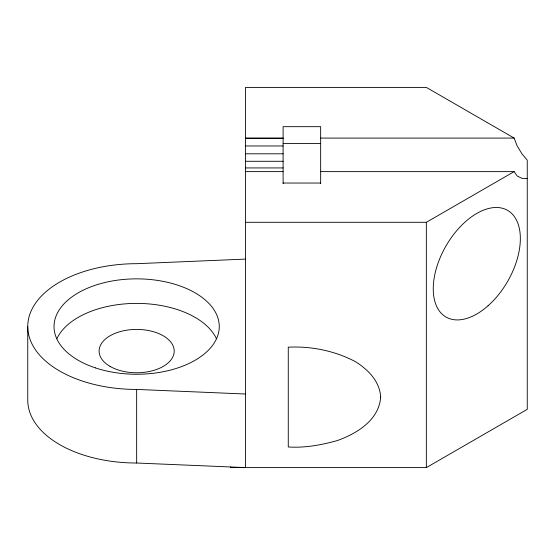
<?xml version="1.0" encoding="UTF-8"?>
<svg xmlns="http://www.w3.org/2000/svg" width="555" height="555" viewBox="0 0 555 555"><rect width="100%" height="100%" fill="white"/><g stroke="black" fill="none" stroke-linecap="round" stroke-linejoin="round"><path stroke-width="0.83" d="M245.553 222.305L426.344 222.305L514.131 171.627L517.163 176.004L521.936 178.328L527.25 178.592M230.533 466.97L230.533 467.601L426.344 467.601L527.25 409.34L527.25 160.194L521.936 153.804L517.163 145.965L514.131 138.084L426.344 87.399L245.553 87.399L245.553 467.601L136.648 463.016A108.898 62.875 0 0 1 27.75 400.148L27.75 326.555A108.898 62.875 0 0 1 136.648 263.687L245.553 259.102M245.553 138.084L283.106 138.084M320.658 138.084L514.131 138.084M245.553 138.32L283.106 138.32M283.106 143.551L320.658 143.551M245.553 145.965L283.106 145.965M245.553 153.804L283.106 153.804M245.553 161.29L283.106 161.29M245.553 167.929L283.106 167.929M245.553 171.627L283.106 171.627M320.658 171.627L514.131 171.627M283.106 183.039L320.658 183.039M27.75 326.555A108.898 62.875 0 0 0 136.648 389.43L245.553 394.015M426.344 222.305L426.344 467.601M320.658 183.656L320.658 126.672L283.106 126.672L283.106 183.656M136.648 389.43L136.648 463.016M56.853 338.744A82.612 47.695 0 0 1 136.648 303.391A82.612 47.695 0 0 1 216.45 338.744M380.675 397.082C378.996 420.177 356.837 433.573 337.128 440.628C321.262 445.006 304.778 448.1 288.267 446.962L288.267 347.194C311.3 346.022 334.679 350.829 355.165 361.52C367.993 369.45 379.738 381.202 380.675 397.082M488.067 305.763A61.584 35.555 -60 0 0 507.589 210.366A61.584 35.555 -60 0 0 434.731 274.975A61.584 35.555 -60 0 0 488.067 305.763M110.098 366.418A37.553 21.68 0 0 0 172.924 356.698A37.553 21.68 0 0 0 126.935 330.149A37.553 21.68 0 0 0 110.098 366.418M95.342 367.868A82.612 47.695 0 0 0 219.267 326.555A82.612 47.695 0 0 0 95.342 285.249A82.612 47.695 0 0 0 95.342 367.868"/></g></svg>
